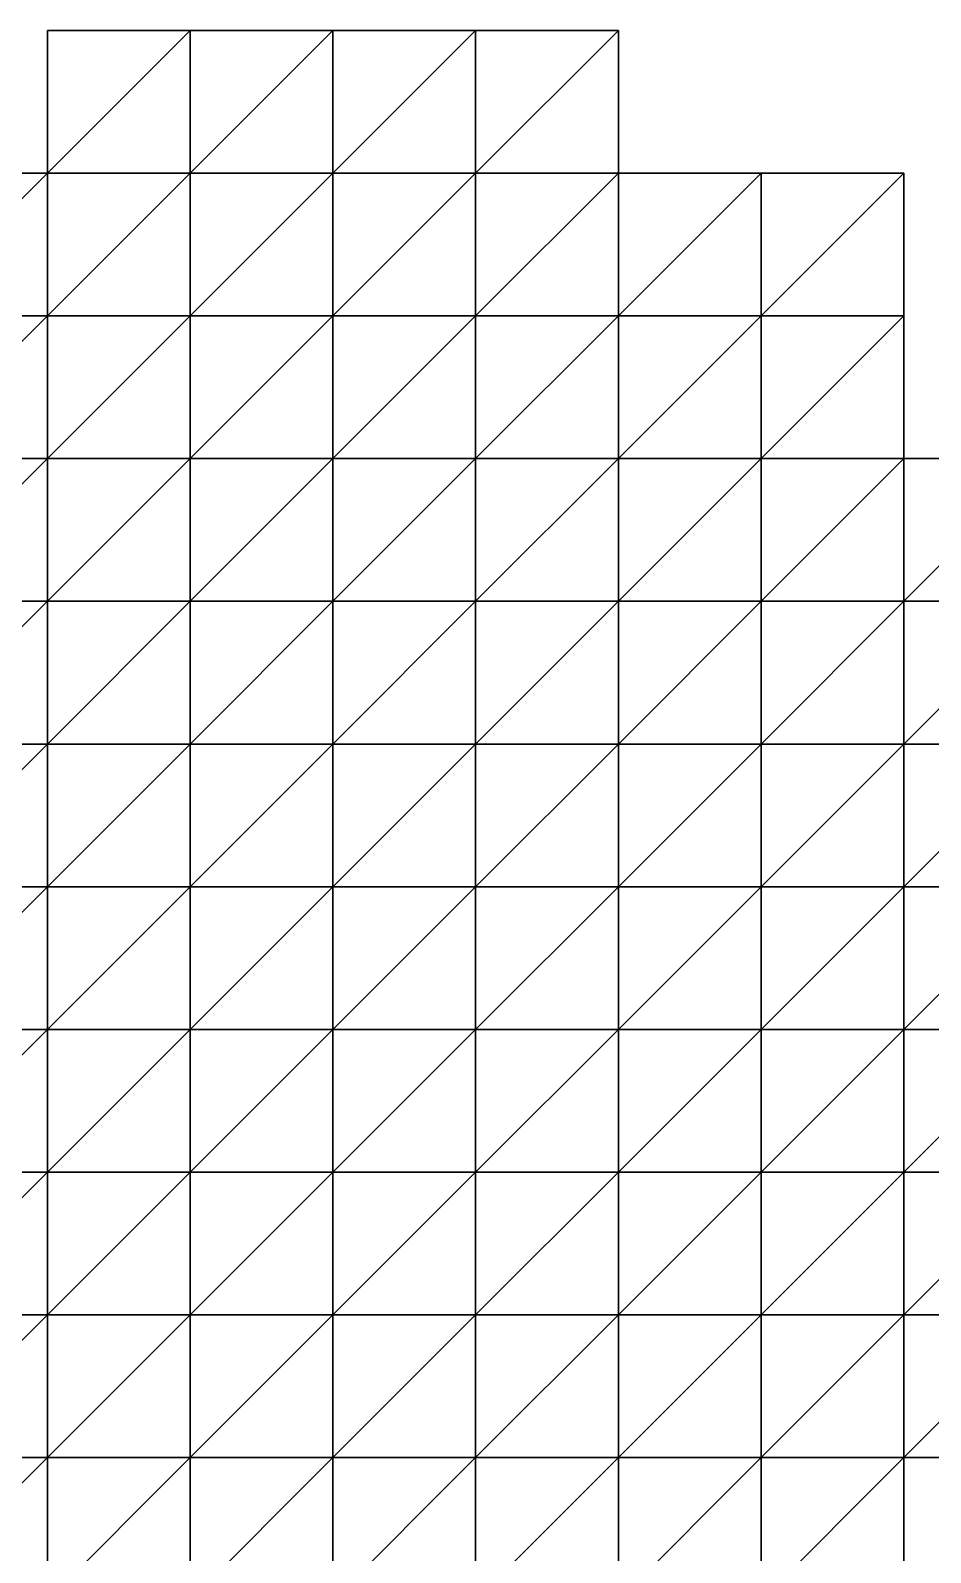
# Model space of a CAD drawing. Extents: x 292020 to 295740, y 4557680 to 4560040.
# Drawn here: x 295197.6 to 295323.8, y 4559666.7 to 4559880 of the extents above; entities that cross this region are included whole.
import ezdxf

# ---------------------------------------------------------------- set-up
doc = ezdxf.new("R2010")
doc.units = 0
doc.layers.add('RUN201_4_-_RUN201_NODOMAIN5_20X', color=7, linetype='CONTINUOUS')

msp = doc.modelspace()

# ---------------------------------------------------------------- linework, layer by layer
at = {"layer": 'RUN201_4_-_RUN201_NODOMAIN5_20X'}
for points in [[(295200, 4559880, 1860), (295200, 4559860, 1860), (295220, 4559880, 1860)], [(295220, 4559880, 1860), (295200, 4559860, 1860), (295220, 4559860, 1860)], [(295220, 4559880, 1880), (295200, 4559860, 1880), (295200, 4559880, 1880)], [(295220, 4559860, 1880), (295200, 4559860, 1880), (295220, 4559880, 1880)], [(295220, 4559880, 1860), (295200, 4559880, 1880), (295200, 4559880, 1860)], [(295220, 4559880, 1880), (295200, 4559880, 1880), (295220, 4559880, 1860)], [(295200, 4559880, 1860), (295200, 4559860, 1880), (295200, 4559860, 1860)], [(295200, 4559880, 1880), (295200, 4559860, 1880), (295200, 4559880, 1860)], [(295220, 4559880, 1860), (295220, 4559860, 1860), (295240, 4559880, 1860)], [(295240, 4559880, 1860), (295220, 4559860, 1860), (295240, 4559860, 1860)], [(295240, 4559880, 1880), (295220, 4559860, 1880), (295220, 4559880, 1880)], [(295240, 4559860, 1880), (295220, 4559860, 1880), (295240, 4559880, 1880)], [(295240, 4559880, 1860), (295220, 4559880, 1880), (295220, 4559880, 1860)], [(295240, 4559880, 1880), (295220, 4559880, 1880), (295240, 4559880, 1860)], [(295240, 4559880, 1860), (295240, 4559860, 1860), (295260, 4559880, 1860)], [(295260, 4559880, 1860), (295240, 4559860, 1860), (295260, 4559860, 1860)], [(295260, 4559880, 1880), (295240, 4559860, 1880), (295240, 4559880, 1880)], [(295260, 4559860, 1880), (295240, 4559860, 1880), (295260, 4559880, 1880)], [(295260, 4559880, 1860), (295240, 4559880, 1880), (295240, 4559880, 1860)], [(295260, 4559880, 1880), (295240, 4559880, 1880), (295260, 4559880, 1860)], [(295260, 4559880, 1860), (295260, 4559860, 1860), (295280, 4559880, 1860)], [(295280, 4559880, 1860), (295260, 4559860, 1860), (295280, 4559860, 1860)], [(295280, 4559880, 1880), (295260, 4559860, 1880), (295260, 4559880, 1880)], [(295280, 4559860, 1880), (295260, 4559860, 1880), (295280, 4559880, 1880)], [(295280, 4559880, 1860), (295260, 4559880, 1880), (295260, 4559880, 1860)], [(295280, 4559880, 1880), (295260, 4559880, 1880), (295280, 4559880, 1860)], [(295280, 4559860, 1860), (295280, 4559860, 1880), (295280, 4559880, 1860)], [(295280, 4559880, 1860), (295280, 4559860, 1880), (295280, 4559880, 1880)], [(295180, 4559860, 1840), (295180, 4559840, 1840), (295200, 4559860, 1840)], [(295200, 4559860, 1840), (295180, 4559840, 1840), (295200, 4559840, 1840)], [(295200, 4559860, 1840), (295180, 4559860, 1860), (295180, 4559860, 1840)], [(295200, 4559860, 1860), (295180, 4559860, 1860), (295200, 4559860, 1840)], [(295200, 4559860, 1880), (295180, 4559840, 1880), (295180, 4559860, 1880)], [(295200, 4559840, 1880), (295180, 4559840, 1880), (295200, 4559860, 1880)], [(295200, 4559860, 1860), (295180, 4559860, 1880), (295180, 4559860, 1860)], [(295200, 4559860, 1880), (295180, 4559860, 1880), (295200, 4559860, 1860)], [(295200, 4559860, 1840), (295200, 4559840, 1840), (295220, 4559860, 1840)], [(295220, 4559860, 1840), (295200, 4559840, 1840), (295220, 4559840, 1840)], [(295220, 4559860, 1840), (295200, 4559860, 1860), (295200, 4559860, 1840)], [(295220, 4559860, 1860), (295200, 4559860, 1860), (295220, 4559860, 1840)], [(295220, 4559860, 1880), (295200, 4559840, 1880), (295200, 4559860, 1880)], [(295220, 4559840, 1880), (295200, 4559840, 1880), (295220, 4559860, 1880)], [(295220, 4559860, 1840), (295220, 4559840, 1840), (295240, 4559860, 1840)], [(295240, 4559860, 1840), (295220, 4559840, 1840), (295240, 4559840, 1840)], [(295240, 4559860, 1840), (295220, 4559860, 1860), (295220, 4559860, 1840)], [(295240, 4559860, 1860), (295220, 4559860, 1860), (295240, 4559860, 1840)], [(295240, 4559860, 1880), (295220, 4559840, 1880), (295220, 4559860, 1880)], [(295240, 4559840, 1880), (295220, 4559840, 1880), (295240, 4559860, 1880)], [(295240, 4559860, 1840), (295240, 4559840, 1840), (295260, 4559860, 1840)], [(295260, 4559860, 1840), (295240, 4559840, 1840), (295260, 4559840, 1840)], [(295260, 4559860, 1840), (295240, 4559860, 1860), (295240, 4559860, 1840)], [(295260, 4559860, 1860), (295240, 4559860, 1860), (295260, 4559860, 1840)], [(295260, 4559860, 1880), (295240, 4559840, 1880), (295240, 4559860, 1880)], [(295260, 4559840, 1880), (295240, 4559840, 1880), (295260, 4559860, 1880)], [(295260, 4559860, 1840), (295260, 4559840, 1840), (295280, 4559860, 1840)], [(295280, 4559860, 1840), (295260, 4559840, 1840), (295280, 4559840, 1840)], [(295280, 4559860, 1840), (295260, 4559860, 1860), (295260, 4559860, 1840)], [(295280, 4559860, 1860), (295260, 4559860, 1860), (295280, 4559860, 1840)], [(295280, 4559860, 1880), (295260, 4559840, 1880), (295260, 4559860, 1880)], [(295280, 4559840, 1880), (295260, 4559840, 1880), (295280, 4559860, 1880)], [(295280, 4559840, 1840), (295280, 4559840, 1860), (295280, 4559860, 1840)], [(295280, 4559860, 1840), (295280, 4559840, 1860), (295280, 4559860, 1860)], [(295280, 4559860, 1860), (295280, 4559840, 1860), (295300, 4559860, 1860)], [(295300, 4559860, 1860), (295280, 4559840, 1860), (295300, 4559840, 1860)], [(295300, 4559860, 1880), (295280, 4559840, 1880), (295280, 4559860, 1880)], [(295300, 4559840, 1880), (295280, 4559840, 1880), (295300, 4559860, 1880)], [(295300, 4559860, 1860), (295280, 4559860, 1880), (295280, 4559860, 1860)], [(295300, 4559860, 1880), (295280, 4559860, 1880), (295300, 4559860, 1860)], [(295300, 4559860, 1860), (295300, 4559840, 1860), (295320, 4559860, 1860)], [(295320, 4559860, 1860), (295300, 4559840, 1860), (295320, 4559840, 1860)], [(295320, 4559860, 1880), (295300, 4559840, 1880), (295300, 4559860, 1880)], [(295320, 4559840, 1880), (295300, 4559840, 1880), (295320, 4559860, 1880)], [(295320, 4559860, 1860), (295300, 4559860, 1880), (295300, 4559860, 1860)], [(295320, 4559860, 1880), (295300, 4559860, 1880), (295320, 4559860, 1860)], [(295320, 4559840, 1860), (295320, 4559840, 1880), (295320, 4559860, 1860)], [(295320, 4559860, 1860), (295320, 4559840, 1880), (295320, 4559860, 1880)], [(295180, 4559840, 1820), (295180, 4559820, 1820), (295200, 4559840, 1820)], [(295200, 4559840, 1820), (295180, 4559820, 1820), (295200, 4559820, 1820)], [(295200, 4559840, 1820), (295180, 4559840, 1840), (295180, 4559840, 1820)], [(295200, 4559840, 1840), (295180, 4559840, 1840), (295200, 4559840, 1820)], [(295200, 4559840, 1880), (295180, 4559820, 1880), (295180, 4559840, 1880)], [(295200, 4559820, 1880), (295180, 4559820, 1880), (295200, 4559840, 1880)], [(295200, 4559840, 1820), (295200, 4559820, 1820), (295220, 4559840, 1820)], [(295220, 4559840, 1820), (295200, 4559820, 1820), (295220, 4559820, 1820)], [(295220, 4559840, 1820), (295200, 4559840, 1840), (295200, 4559840, 1820)], [(295220, 4559840, 1840), (295200, 4559840, 1840), (295220, 4559840, 1820)], [(295220, 4559840, 1880), (295200, 4559820, 1880), (295200, 4559840, 1880)], [(295220, 4559820, 1880), (295200, 4559820, 1880), (295220, 4559840, 1880)], [(295220, 4559840, 1820), (295220, 4559820, 1820), (295240, 4559840, 1820)], [(295240, 4559840, 1820), (295220, 4559820, 1820), (295240, 4559820, 1820)], [(295240, 4559840, 1820), (295220, 4559840, 1840), (295220, 4559840, 1820)], [(295240, 4559840, 1840), (295220, 4559840, 1840), (295240, 4559840, 1820)], [(295240, 4559840, 1880), (295220, 4559820, 1880), (295220, 4559840, 1880)], [(295240, 4559820, 1880), (295220, 4559820, 1880), (295240, 4559840, 1880)], [(295240, 4559840, 1820), (295240, 4559820, 1820), (295260, 4559840, 1820)], [(295260, 4559840, 1820), (295240, 4559820, 1820), (295260, 4559820, 1820)], [(295260, 4559840, 1820), (295240, 4559840, 1840), (295240, 4559840, 1820)], [(295260, 4559840, 1840), (295240, 4559840, 1840), (295260, 4559840, 1820)], [(295260, 4559840, 1880), (295240, 4559820, 1880), (295240, 4559840, 1880)], [(295260, 4559820, 1880), (295240, 4559820, 1880), (295260, 4559840, 1880)], [(295260, 4559840, 1820), (295260, 4559820, 1820), (295280, 4559840, 1820)], [(295280, 4559840, 1820), (295260, 4559820, 1820), (295280, 4559820, 1820)], [(295280, 4559840, 1820), (295260, 4559840, 1840), (295260, 4559840, 1820)], [(295280, 4559840, 1840), (295260, 4559840, 1840), (295280, 4559840, 1820)], [(295280, 4559840, 1880), (295260, 4559820, 1880), (295260, 4559840, 1880)], [(295280, 4559820, 1880), (295260, 4559820, 1880), (295280, 4559840, 1880)], [(295280, 4559820, 1820), (295280, 4559820, 1840), (295280, 4559840, 1820)], [(295280, 4559840, 1820), (295280, 4559820, 1840), (295280, 4559840, 1840)], [(295280, 4559840, 1840), (295280, 4559820, 1840), (295300, 4559840, 1840)], [(295300, 4559840, 1840), (295280, 4559820, 1840), (295300, 4559820, 1840)], [(295300, 4559840, 1840), (295280, 4559840, 1860), (295280, 4559840, 1840)], [(295300, 4559840, 1860), (295280, 4559840, 1860), (295300, 4559840, 1840)], [(295300, 4559840, 1880), (295280, 4559820, 1880), (295280, 4559840, 1880)], [(295300, 4559820, 1880), (295280, 4559820, 1880), (295300, 4559840, 1880)], [(295300, 4559820, 1840), (295300, 4559820, 1860), (295300, 4559840, 1840)], [(295300, 4559840, 1840), (295300, 4559820, 1860), (295300, 4559840, 1860)], [(295300, 4559840, 1860), (295300, 4559820, 1860), (295320, 4559840, 1860)], [(295320, 4559840, 1860), (295300, 4559820, 1860), (295320, 4559820, 1860)], [(295320, 4559840, 1880), (295300, 4559820, 1880), (295300, 4559840, 1880)], [(295320, 4559820, 1880), (295300, 4559820, 1880), (295320, 4559840, 1880)], [(295320, 4559820, 1860), (295320, 4559820, 1880), (295320, 4559840, 1860)], [(295320, 4559840, 1860), (295320, 4559820, 1880), (295320, 4559840, 1880)], [(295180, 4559820, 1800), (295180, 4559800, 1800), (295200, 4559820, 1800)], [(295200, 4559820, 1800), (295180, 4559800, 1800), (295200, 4559800, 1800)], [(295200, 4559820, 1800), (295180, 4559820, 1820), (295180, 4559820, 1800)], [(295200, 4559820, 1820), (295180, 4559820, 1820), (295200, 4559820, 1800)], [(295200, 4559820, 1880), (295180, 4559800, 1880), (295180, 4559820, 1880)], [(295200, 4559800, 1880), (295180, 4559800, 1880), (295200, 4559820, 1880)], [(295200, 4559820, 1800), (295200, 4559800, 1800), (295220, 4559820, 1800)], [(295220, 4559820, 1800), (295200, 4559800, 1800), (295220, 4559800, 1800)], [(295220, 4559820, 1800), (295200, 4559820, 1820), (295200, 4559820, 1800)], [(295220, 4559820, 1820), (295200, 4559820, 1820), (295220, 4559820, 1800)], [(295220, 4559820, 1880), (295200, 4559800, 1880), (295200, 4559820, 1880)], [(295220, 4559800, 1880), (295200, 4559800, 1880), (295220, 4559820, 1880)], [(295220, 4559820, 1800), (295220, 4559800, 1800), (295240, 4559820, 1800)], [(295240, 4559820, 1800), (295220, 4559800, 1800), (295240, 4559800, 1800)], [(295240, 4559820, 1800), (295220, 4559820, 1820), (295220, 4559820, 1800)], [(295240, 4559820, 1820), (295220, 4559820, 1820), (295240, 4559820, 1800)], [(295240, 4559820, 1880), (295220, 4559800, 1880), (295220, 4559820, 1880)], [(295240, 4559800, 1880), (295220, 4559800, 1880), (295240, 4559820, 1880)], [(295240, 4559820, 1800), (295240, 4559800, 1800), (295260, 4559820, 1800)], [(295260, 4559820, 1800), (295240, 4559800, 1800), (295260, 4559800, 1800)], [(295260, 4559820, 1800), (295240, 4559820, 1820), (295240, 4559820, 1800)], [(295260, 4559820, 1820), (295240, 4559820, 1820), (295260, 4559820, 1800)], [(295260, 4559820, 1880), (295240, 4559800, 1880), (295240, 4559820, 1880)], [(295260, 4559800, 1880), (295240, 4559800, 1880), (295260, 4559820, 1880)], [(295260, 4559820, 1800), (295260, 4559800, 1800), (295280, 4559820, 1800)], [(295280, 4559820, 1800), (295260, 4559800, 1800), (295280, 4559800, 1800)], [(295280, 4559820, 1800), (295260, 4559820, 1820), (295260, 4559820, 1800)], [(295280, 4559820, 1820), (295260, 4559820, 1820), (295280, 4559820, 1800)], [(295280, 4559820, 1880), (295260, 4559800, 1880), (295260, 4559820, 1880)], [(295280, 4559800, 1880), (295260, 4559800, 1880), (295280, 4559820, 1880)], [(295280, 4559800, 1800), (295280, 4559800, 1820), (295280, 4559820, 1800)], [(295280, 4559820, 1800), (295280, 4559800, 1820), (295280, 4559820, 1820)], [(295280, 4559820, 1820), (295280, 4559800, 1820), (295300, 4559820, 1820)], [(295300, 4559820, 1820), (295280, 4559800, 1820), (295300, 4559800, 1820)], [(295300, 4559820, 1820), (295280, 4559820, 1840), (295280, 4559820, 1820)], [(295300, 4559820, 1840), (295280, 4559820, 1840), (295300, 4559820, 1820)], [(295300, 4559820, 1880), (295280, 4559800, 1880), (295280, 4559820, 1880)], [(295300, 4559800, 1880), (295280, 4559800, 1880), (295300, 4559820, 1880)], [(295300, 4559800, 1820), (295300, 4559800, 1840), (295300, 4559820, 1820)], [(295300, 4559820, 1820), (295300, 4559800, 1840), (295300, 4559820, 1840)], [(295300, 4559820, 1840), (295300, 4559800, 1840), (295320, 4559820, 1840)], [(295320, 4559820, 1840), (295300, 4559800, 1840), (295320, 4559800, 1840)], [(295320, 4559820, 1840), (295300, 4559820, 1860), (295300, 4559820, 1840)], [(295320, 4559820, 1860), (295300, 4559820, 1860), (295320, 4559820, 1840)], [(295320, 4559820, 1880), (295300, 4559800, 1880), (295300, 4559820, 1880)], [(295320, 4559800, 1880), (295300, 4559800, 1880), (295320, 4559820, 1880)], [(295320, 4559800, 1840), (295320, 4559800, 1860), (295320, 4559820, 1840)], [(295320, 4559820, 1840), (295320, 4559800, 1860), (295320, 4559820, 1860)], [(295320, 4559820, 1860), (295320, 4559800, 1860), (295340, 4559820, 1860)], [(295340, 4559820, 1860), (295320, 4559800, 1860), (295340, 4559800, 1860)], [(295340, 4559820, 1880), (295320, 4559800, 1880), (295320, 4559820, 1880)], [(295340, 4559800, 1880), (295320, 4559800, 1880), (295340, 4559820, 1880)], [(295340, 4559820, 1860), (295320, 4559820, 1880), (295320, 4559820, 1860)], [(295340, 4559820, 1880), (295320, 4559820, 1880), (295340, 4559820, 1860)], [(295180, 4559800, 1780), (295180, 4559780, 1780), (295200, 4559800, 1780)], [(295200, 4559800, 1780), (295180, 4559780, 1780), (295200, 4559780, 1780)], [(295200, 4559800, 1780), (295180, 4559800, 1800), (295180, 4559800, 1780)], [(295200, 4559800, 1800), (295180, 4559800, 1800), (295200, 4559800, 1780)], [(295200, 4559800, 1880), (295180, 4559780, 1880), (295180, 4559800, 1880)], [(295200, 4559780, 1880), (295180, 4559780, 1880), (295200, 4559800, 1880)], [(295200, 4559800, 1780), (295200, 4559780, 1780), (295220, 4559800, 1780)], [(295220, 4559800, 1780), (295200, 4559780, 1780), (295220, 4559780, 1780)], [(295220, 4559800, 1780), (295200, 4559800, 1800), (295200, 4559800, 1780)], [(295220, 4559800, 1800), (295200, 4559800, 1800), (295220, 4559800, 1780)], [(295220, 4559800, 1880), (295200, 4559780, 1880), (295200, 4559800, 1880)], [(295220, 4559780, 1880), (295200, 4559780, 1880), (295220, 4559800, 1880)], [(295220, 4559800, 1780), (295220, 4559780, 1780), (295240, 4559800, 1780)], [(295240, 4559800, 1780), (295220, 4559780, 1780), (295240, 4559780, 1780)], [(295240, 4559800, 1780), (295220, 4559800, 1800), (295220, 4559800, 1780)], [(295240, 4559800, 1800), (295220, 4559800, 1800), (295240, 4559800, 1780)], [(295240, 4559800, 1880), (295220, 4559780, 1880), (295220, 4559800, 1880)], [(295240, 4559780, 1880), (295220, 4559780, 1880), (295240, 4559800, 1880)], [(295240, 4559800, 1780), (295240, 4559780, 1780), (295260, 4559800, 1780)], [(295260, 4559800, 1780), (295240, 4559780, 1780), (295260, 4559780, 1780)], [(295260, 4559800, 1780), (295240, 4559800, 1800), (295240, 4559800, 1780)], [(295260, 4559800, 1800), (295240, 4559800, 1800), (295260, 4559800, 1780)], [(295260, 4559800, 1880), (295240, 4559780, 1880), (295240, 4559800, 1880)], [(295260, 4559780, 1880), (295240, 4559780, 1880), (295260, 4559800, 1880)], [(295260, 4559780, 1780), (295260, 4559780, 1800), (295260, 4559800, 1780)], [(295260, 4559800, 1780), (295260, 4559780, 1800), (295260, 4559800, 1800)], [(295260, 4559800, 1800), (295260, 4559780, 1800), (295280, 4559800, 1800)], [(295280, 4559800, 1800), (295260, 4559780, 1800), (295280, 4559780, 1800)], [(295280, 4559800, 1880), (295260, 4559780, 1880), (295260, 4559800, 1880)], [(295280, 4559780, 1880), (295260, 4559780, 1880), (295280, 4559800, 1880)], [(295280, 4559780, 1800), (295280, 4559780, 1820), (295280, 4559800, 1800)], [(295280, 4559800, 1800), (295280, 4559780, 1820), (295280, 4559800, 1820)], [(295280, 4559800, 1820), (295280, 4559780, 1820), (295300, 4559800, 1820)], [(295300, 4559800, 1820), (295280, 4559780, 1820), (295300, 4559780, 1820)], [(295300, 4559800, 1880), (295280, 4559780, 1880), (295280, 4559800, 1880)], [(295300, 4559780, 1880), (295280, 4559780, 1880), (295300, 4559800, 1880)], [(295300, 4559780, 1820), (295300, 4559780, 1840), (295300, 4559800, 1820)], [(295300, 4559800, 1820), (295300, 4559780, 1840), (295300, 4559800, 1840)], [(295300, 4559800, 1840), (295300, 4559780, 1840), (295320, 4559800, 1840)], [(295320, 4559800, 1840), (295300, 4559780, 1840), (295320, 4559780, 1840)], [(295320, 4559800, 1880), (295300, 4559780, 1880), (295300, 4559800, 1880)], [(295320, 4559780, 1880), (295300, 4559780, 1880), (295320, 4559800, 1880)], [(295320, 4559780, 1840), (295320, 4559780, 1860), (295320, 4559800, 1840)], [(295320, 4559800, 1840), (295320, 4559780, 1860), (295320, 4559800, 1860)], [(295320, 4559800, 1860), (295320, 4559780, 1860), (295340, 4559800, 1860)], [(295340, 4559800, 1860), (295320, 4559780, 1860), (295340, 4559780, 1860)], [(295340, 4559800, 1880), (295320, 4559780, 1880), (295320, 4559800, 1880)], [(295340, 4559780, 1880), (295320, 4559780, 1880), (295340, 4559800, 1880)], [(295180, 4559780, 1780), (295180, 4559760, 1780), (295200, 4559780, 1780)], [(295200, 4559780, 1780), (295180, 4559760, 1780), (295200, 4559760, 1780)], [(295200, 4559780, 1900), (295180, 4559760, 1900), (295180, 4559780, 1900)], [(295200, 4559760, 1900), (295180, 4559760, 1900), (295200, 4559780, 1900)], [(295200, 4559780, 1880), (295180, 4559780, 1900), (295180, 4559780, 1880)], [(295200, 4559780, 1900), (295180, 4559780, 1900), (295200, 4559780, 1880)], [(295200, 4559780, 1780), (295200, 4559760, 1780), (295220, 4559780, 1780)], [(295220, 4559780, 1780), (295200, 4559760, 1780), (295220, 4559760, 1780)], [(295220, 4559780, 1900), (295200, 4559760, 1900), (295200, 4559780, 1900)], [(295220, 4559760, 1900), (295200, 4559760, 1900), (295220, 4559780, 1900)], [(295220, 4559780, 1880), (295200, 4559780, 1900), (295200, 4559780, 1880)], [(295220, 4559780, 1900), (295200, 4559780, 1900), (295220, 4559780, 1880)], [(295220, 4559780, 1780), (295220, 4559760, 1780), (295240, 4559780, 1780)], [(295240, 4559780, 1780), (295220, 4559760, 1780), (295240, 4559760, 1780)], [(295240, 4559780, 1900), (295220, 4559760, 1900), (295220, 4559780, 1900)], [(295240, 4559760, 1900), (295220, 4559760, 1900), (295240, 4559780, 1900)], [(295240, 4559780, 1880), (295220, 4559780, 1900), (295220, 4559780, 1880)], [(295240, 4559780, 1900), (295220, 4559780, 1900), (295240, 4559780, 1880)], [(295240, 4559780, 1780), (295240, 4559760, 1780), (295260, 4559780, 1780)], [(295260, 4559780, 1780), (295240, 4559760, 1780), (295260, 4559760, 1780)], [(295260, 4559780, 1900), (295240, 4559760, 1900), (295240, 4559780, 1900)], [(295260, 4559760, 1900), (295240, 4559760, 1900), (295260, 4559780, 1900)], [(295260, 4559780, 1880), (295240, 4559780, 1900), (295240, 4559780, 1880)], [(295260, 4559780, 1900), (295240, 4559780, 1900), (295260, 4559780, 1880)], [(295260, 4559780, 1780), (295260, 4559760, 1780), (295280, 4559780, 1780)], [(295280, 4559780, 1780), (295260, 4559760, 1780), (295280, 4559760, 1780)], [(295280, 4559780, 1780), (295260, 4559780, 1800), (295260, 4559780, 1780)], [(295280, 4559780, 1800), (295260, 4559780, 1800), (295280, 4559780, 1780)], [(295280, 4559780, 1900), (295260, 4559760, 1900), (295260, 4559780, 1900)], [(295280, 4559760, 1900), (295260, 4559760, 1900), (295280, 4559780, 1900)], [(295280, 4559780, 1880), (295260, 4559780, 1900), (295260, 4559780, 1880)], [(295280, 4559780, 1900), (295260, 4559780, 1900), (295280, 4559780, 1880)], [(295280, 4559760, 1780), (295280, 4559760, 1800), (295280, 4559780, 1780)], [(295280, 4559780, 1780), (295280, 4559760, 1800), (295280, 4559780, 1800)], [(295280, 4559780, 1800), (295280, 4559760, 1800), (295300, 4559780, 1800)], [(295300, 4559780, 1800), (295280, 4559760, 1800), (295300, 4559760, 1800)], [(295300, 4559780, 1800), (295280, 4559780, 1820), (295280, 4559780, 1800)], [(295300, 4559780, 1820), (295280, 4559780, 1820), (295300, 4559780, 1800)], [(295300, 4559780, 1900), (295280, 4559760, 1900), (295280, 4559780, 1900)], [(295300, 4559760, 1900), (295280, 4559760, 1900), (295300, 4559780, 1900)], [(295300, 4559780, 1880), (295280, 4559780, 1900), (295280, 4559780, 1880)], [(295300, 4559780, 1900), (295280, 4559780, 1900), (295300, 4559780, 1880)], [(295300, 4559760, 1800), (295300, 4559760, 1820), (295300, 4559780, 1800)], [(295300, 4559780, 1800), (295300, 4559760, 1820), (295300, 4559780, 1820)], [(295300, 4559780, 1820), (295300, 4559760, 1820), (295320, 4559780, 1820)], [(295320, 4559780, 1820), (295300, 4559760, 1820), (295320, 4559760, 1820)], [(295320, 4559780, 1820), (295300, 4559780, 1840), (295300, 4559780, 1820)], [(295320, 4559780, 1840), (295300, 4559780, 1840), (295320, 4559780, 1820)], [(295320, 4559780, 1900), (295300, 4559760, 1900), (295300, 4559780, 1900)], [(295320, 4559760, 1900), (295300, 4559760, 1900), (295320, 4559780, 1900)], [(295320, 4559780, 1880), (295300, 4559780, 1900), (295300, 4559780, 1880)], [(295320, 4559780, 1900), (295300, 4559780, 1900), (295320, 4559780, 1880)], [(295320, 4559760, 1820), (295320, 4559760, 1840), (295320, 4559780, 1820)], [(295320, 4559780, 1820), (295320, 4559760, 1840), (295320, 4559780, 1840)], [(295320, 4559780, 1840), (295320, 4559760, 1840), (295340, 4559780, 1840)], [(295340, 4559780, 1840), (295320, 4559760, 1840), (295340, 4559760, 1840)], [(295340, 4559780, 1840), (295320, 4559780, 1860), (295320, 4559780, 1840)], [(295340, 4559780, 1860), (295320, 4559780, 1860), (295340, 4559780, 1840)], [(295340, 4559780, 1900), (295320, 4559760, 1900), (295320, 4559780, 1900)], [(295340, 4559760, 1900), (295320, 4559760, 1900), (295340, 4559780, 1900)], [(295340, 4559780, 1880), (295320, 4559780, 1900), (295320, 4559780, 1880)], [(295340, 4559780, 1900), (295320, 4559780, 1900), (295340, 4559780, 1880)], [(295180, 4559760, 1780), (295180, 4559740, 1780), (295200, 4559760, 1780)], [(295200, 4559760, 1780), (295180, 4559740, 1780), (295200, 4559740, 1780)], [(295200, 4559760, 1900), (295180, 4559740, 1900), (295180, 4559760, 1900)], [(295200, 4559740, 1900), (295180, 4559740, 1900), (295200, 4559760, 1900)], [(295200, 4559760, 1780), (295200, 4559740, 1780), (295220, 4559760, 1780)], [(295220, 4559760, 1780), (295200, 4559740, 1780), (295220, 4559740, 1780)], [(295220, 4559760, 1900), (295200, 4559740, 1900), (295200, 4559760, 1900)], [(295220, 4559740, 1900), (295200, 4559740, 1900), (295220, 4559760, 1900)], [(295220, 4559760, 1780), (295220, 4559740, 1780), (295240, 4559760, 1780)], [(295240, 4559760, 1780), (295220, 4559740, 1780), (295240, 4559740, 1780)], [(295240, 4559760, 1900), (295220, 4559740, 1900), (295220, 4559760, 1900)], [(295240, 4559740, 1900), (295220, 4559740, 1900), (295240, 4559760, 1900)], [(295240, 4559760, 1780), (295240, 4559740, 1780), (295260, 4559760, 1780)], [(295260, 4559760, 1780), (295240, 4559740, 1780), (295260, 4559740, 1780)], [(295260, 4559760, 1900), (295240, 4559740, 1900), (295240, 4559760, 1900)], [(295260, 4559740, 1900), (295240, 4559740, 1900), (295260, 4559760, 1900)], [(295260, 4559760, 1780), (295260, 4559740, 1780), (295280, 4559760, 1780)], [(295280, 4559760, 1780), (295260, 4559740, 1780), (295280, 4559740, 1780)], [(295280, 4559760, 1900), (295260, 4559740, 1900), (295260, 4559760, 1900)], [(295280, 4559740, 1900), (295260, 4559740, 1900), (295280, 4559760, 1900)], [(295280, 4559740, 1780), (295280, 4559740, 1800), (295280, 4559760, 1780)], [(295280, 4559760, 1780), (295280, 4559740, 1800), (295280, 4559760, 1800)], [(295280, 4559760, 1800), (295280, 4559740, 1800), (295300, 4559760, 1800)], [(295300, 4559760, 1800), (295280, 4559740, 1800), (295300, 4559740, 1800)], [(295300, 4559760, 1900), (295280, 4559740, 1900), (295280, 4559760, 1900)], [(295300, 4559740, 1900), (295280, 4559740, 1900), (295300, 4559760, 1900)], [(295300, 4559760, 1800), (295300, 4559740, 1800), (295320, 4559760, 1800)], [(295320, 4559760, 1800), (295300, 4559740, 1800), (295320, 4559740, 1800)], [(295320, 4559760, 1800), (295300, 4559760, 1820), (295300, 4559760, 1800)], [(295320, 4559760, 1820), (295300, 4559760, 1820), (295320, 4559760, 1800)], [(295320, 4559760, 1900), (295300, 4559740, 1900), (295300, 4559760, 1900)], [(295320, 4559740, 1900), (295300, 4559740, 1900), (295320, 4559760, 1900)], [(295320, 4559740, 1800), (295320, 4559740, 1820), (295320, 4559760, 1800)], [(295320, 4559760, 1800), (295320, 4559740, 1820), (295320, 4559760, 1820)], [(295320, 4559760, 1820), (295320, 4559740, 1820), (295340, 4559760, 1820)], [(295340, 4559760, 1820), (295320, 4559740, 1820), (295340, 4559740, 1820)], [(295340, 4559760, 1820), (295320, 4559760, 1840), (295320, 4559760, 1820)], [(295340, 4559760, 1840), (295320, 4559760, 1840), (295340, 4559760, 1820)], [(295340, 4559760, 1900), (295320, 4559740, 1900), (295320, 4559760, 1900)], [(295340, 4559740, 1900), (295320, 4559740, 1900), (295340, 4559760, 1900)], [(295180, 4559740, 1780), (295180, 4559720, 1780), (295200, 4559740, 1780)], [(295200, 4559740, 1780), (295180, 4559720, 1780), (295200, 4559720, 1780)], [(295200, 4559740, 1900), (295180, 4559720, 1900), (295180, 4559740, 1900)], [(295200, 4559720, 1900), (295180, 4559720, 1900), (295200, 4559740, 1900)], [(295200, 4559740, 1780), (295200, 4559720, 1780), (295220, 4559740, 1780)], [(295220, 4559740, 1780), (295200, 4559720, 1780), (295220, 4559720, 1780)], [(295220, 4559740, 1900), (295200, 4559720, 1900), (295200, 4559740, 1900)], [(295220, 4559720, 1900), (295200, 4559720, 1900), (295220, 4559740, 1900)], [(295220, 4559740, 1780), (295220, 4559720, 1780), (295240, 4559740, 1780)], [(295240, 4559740, 1780), (295220, 4559720, 1780), (295240, 4559720, 1780)], [(295240, 4559740, 1900), (295220, 4559720, 1900), (295220, 4559740, 1900)], [(295240, 4559720, 1900), (295220, 4559720, 1900), (295240, 4559740, 1900)], [(295240, 4559740, 1780), (295240, 4559720, 1780), (295260, 4559740, 1780)], [(295260, 4559740, 1780), (295240, 4559720, 1780), (295260, 4559720, 1780)], [(295260, 4559740, 1900), (295240, 4559720, 1900), (295240, 4559740, 1900)], [(295260, 4559720, 1900), (295240, 4559720, 1900), (295260, 4559740, 1900)], [(295260, 4559740, 1780), (295260, 4559720, 1780), (295280, 4559740, 1780)], [(295280, 4559740, 1780), (295260, 4559720, 1780), (295280, 4559720, 1780)], [(295280, 4559740, 1900), (295260, 4559720, 1900), (295260, 4559740, 1900)], [(295280, 4559720, 1900), (295260, 4559720, 1900), (295280, 4559740, 1900)], [(295280, 4559740, 1780), (295280, 4559720, 1780), (295300, 4559740, 1780)], [(295300, 4559740, 1780), (295280, 4559720, 1780), (295300, 4559720, 1780)], [(295300, 4559740, 1780), (295280, 4559740, 1800), (295280, 4559740, 1780)], [(295300, 4559740, 1800), (295280, 4559740, 1800), (295300, 4559740, 1780)], [(295300, 4559740, 1900), (295280, 4559720, 1900), (295280, 4559740, 1900)], [(295300, 4559720, 1900), (295280, 4559720, 1900), (295300, 4559740, 1900)], [(295300, 4559720, 1780), (295300, 4559720, 1800), (295300, 4559740, 1780)], [(295300, 4559740, 1780), (295300, 4559720, 1800), (295300, 4559740, 1800)], [(295300, 4559740, 1800), (295300, 4559720, 1800), (295320, 4559740, 1800)], [(295320, 4559740, 1800), (295300, 4559720, 1800), (295320, 4559720, 1800)], [(295320, 4559740, 1900), (295300, 4559720, 1900), (295300, 4559740, 1900)], [(295320, 4559720, 1900), (295300, 4559720, 1900), (295320, 4559740, 1900)], [(295320, 4559740, 1800), (295320, 4559720, 1800), (295340, 4559740, 1800)], [(295340, 4559740, 1800), (295320, 4559720, 1800), (295340, 4559720, 1800)], [(295340, 4559740, 1800), (295320, 4559740, 1820), (295320, 4559740, 1800)], [(295340, 4559740, 1820), (295320, 4559740, 1820), (295340, 4559740, 1800)], [(295340, 4559740, 1900), (295320, 4559720, 1900), (295320, 4559740, 1900)], [(295340, 4559720, 1900), (295320, 4559720, 1900), (295340, 4559740, 1900)], [(295180, 4559720, 1780), (295180, 4559720, 1800), (295200, 4559720, 1780)], [(295200, 4559720, 1780), (295180, 4559720, 1800), (295200, 4559720, 1800)], [(295180, 4559720, 1800), (295180, 4559700, 1800), (295200, 4559720, 1800)], [(295200, 4559720, 1800), (295180, 4559700, 1800), (295200, 4559700, 1800)], [(295200, 4559720, 1900), (295180, 4559700, 1900), (295180, 4559720, 1900)], [(295200, 4559700, 1900), (295180, 4559700, 1900), (295200, 4559720, 1900)], [(295200, 4559720, 1780), (295200, 4559700, 1780), (295220, 4559720, 1780)], [(295220, 4559720, 1780), (295200, 4559700, 1780), (295220, 4559700, 1780)], [(295200, 4559720, 1780), (295200, 4559700, 1800), (295200, 4559700, 1780)], [(295200, 4559720, 1800), (295200, 4559700, 1800), (295200, 4559720, 1780)], [(295220, 4559720, 1900), (295200, 4559700, 1900), (295200, 4559720, 1900)], [(295220, 4559700, 1900), (295200, 4559700, 1900), (295220, 4559720, 1900)], [(295220, 4559720, 1780), (295220, 4559700, 1780), (295240, 4559720, 1780)], [(295240, 4559720, 1780), (295220, 4559700, 1780), (295240, 4559700, 1780)], [(295240, 4559720, 1900), (295220, 4559700, 1900), (295220, 4559720, 1900)], [(295240, 4559700, 1900), (295220, 4559700, 1900), (295240, 4559720, 1900)], [(295240, 4559720, 1780), (295240, 4559700, 1780), (295260, 4559720, 1780)], [(295260, 4559720, 1780), (295240, 4559700, 1780), (295260, 4559700, 1780)], [(295260, 4559720, 1900), (295240, 4559700, 1900), (295240, 4559720, 1900)], [(295260, 4559700, 1900), (295240, 4559700, 1900), (295260, 4559720, 1900)], [(295260, 4559720, 1780), (295260, 4559700, 1780), (295280, 4559720, 1780)], [(295280, 4559720, 1780), (295260, 4559700, 1780), (295280, 4559700, 1780)], [(295280, 4559720, 1900), (295260, 4559700, 1900), (295260, 4559720, 1900)], [(295280, 4559700, 1900), (295260, 4559700, 1900), (295280, 4559720, 1900)], [(295280, 4559700, 1780), (295280, 4559700, 1800), (295280, 4559720, 1780)], [(295280, 4559720, 1780), (295280, 4559700, 1800), (295280, 4559720, 1800)], [(295280, 4559720, 1780), (295280, 4559720, 1800), (295300, 4559720, 1780)], [(295300, 4559720, 1780), (295280, 4559720, 1800), (295300, 4559720, 1800)], [(295280, 4559720, 1800), (295280, 4559700, 1800), (295300, 4559720, 1800)], [(295300, 4559720, 1800), (295280, 4559700, 1800), (295300, 4559700, 1800)], [(295300, 4559720, 1900), (295280, 4559700, 1900), (295280, 4559720, 1900)], [(295300, 4559700, 1900), (295280, 4559700, 1900), (295300, 4559720, 1900)], [(295300, 4559720, 1800), (295300, 4559700, 1800), (295320, 4559720, 1800)], [(295320, 4559720, 1800), (295300, 4559700, 1800), (295320, 4559700, 1800)], [(295320, 4559720, 1900), (295300, 4559700, 1900), (295300, 4559720, 1900)], [(295320, 4559700, 1900), (295300, 4559700, 1900), (295320, 4559720, 1900)], [(295320, 4559720, 1800), (295320, 4559700, 1800), (295340, 4559720, 1800)], [(295340, 4559720, 1800), (295320, 4559700, 1800), (295340, 4559700, 1800)], [(295340, 4559720, 1900), (295320, 4559700, 1900), (295320, 4559720, 1900)], [(295340, 4559700, 1900), (295320, 4559700, 1900), (295340, 4559720, 1900)], [(295180, 4559700, 1800), (295180, 4559680, 1800), (295200, 4559700, 1800)], [(295200, 4559700, 1800), (295180, 4559680, 1800), (295200, 4559680, 1800)], [(295200, 4559700, 1900), (295180, 4559680, 1900), (295180, 4559700, 1900)], [(295200, 4559680, 1900), (295180, 4559680, 1900), (295200, 4559700, 1900)], [(295200, 4559700, 1780), (295200, 4559700, 1800), (295220, 4559700, 1780)], [(295220, 4559700, 1780), (295200, 4559700, 1800), (295220, 4559700, 1800)], [(295200, 4559700, 1800), (295200, 4559680, 1800), (295220, 4559700, 1800)], [(295220, 4559700, 1800), (295200, 4559680, 1800), (295220, 4559680, 1800)], [(295220, 4559700, 1900), (295200, 4559680, 1900), (295200, 4559700, 1900)], [(295220, 4559680, 1900), (295200, 4559680, 1900), (295220, 4559700, 1900)], [(295220, 4559700, 1780), (295220, 4559700, 1800), (295240, 4559700, 1780)], [(295240, 4559700, 1780), (295220, 4559700, 1800), (295240, 4559700, 1800)], [(295220, 4559700, 1800), (295220, 4559680, 1800), (295240, 4559700, 1800)], [(295240, 4559700, 1800), (295220, 4559680, 1800), (295240, 4559680, 1800)], [(295240, 4559700, 1900), (295220, 4559680, 1900), (295220, 4559700, 1900)], [(295240, 4559680, 1900), (295220, 4559680, 1900), (295240, 4559700, 1900)], [(295240, 4559700, 1780), (295240, 4559700, 1800), (295260, 4559700, 1780)], [(295260, 4559700, 1780), (295240, 4559700, 1800), (295260, 4559700, 1800)], [(295240, 4559700, 1800), (295240, 4559680, 1800), (295260, 4559700, 1800)], [(295260, 4559700, 1800), (295240, 4559680, 1800), (295260, 4559680, 1800)], [(295260, 4559700, 1900), (295240, 4559680, 1900), (295240, 4559700, 1900)], [(295260, 4559680, 1900), (295240, 4559680, 1900), (295260, 4559700, 1900)], [(295260, 4559700, 1780), (295260, 4559700, 1800), (295280, 4559700, 1780)], [(295280, 4559700, 1780), (295260, 4559700, 1800), (295280, 4559700, 1800)], [(295260, 4559700, 1800), (295260, 4559680, 1800), (295280, 4559700, 1800)], [(295280, 4559700, 1800), (295260, 4559680, 1800), (295280, 4559680, 1800)], [(295280, 4559700, 1900), (295260, 4559680, 1900), (295260, 4559700, 1900)], [(295280, 4559680, 1900), (295260, 4559680, 1900), (295280, 4559700, 1900)], [(295280, 4559700, 1800), (295280, 4559680, 1800), (295300, 4559700, 1800)], [(295300, 4559700, 1800), (295280, 4559680, 1800), (295300, 4559680, 1800)], [(295300, 4559700, 1900), (295280, 4559680, 1900), (295280, 4559700, 1900)], [(295300, 4559680, 1900), (295280, 4559680, 1900), (295300, 4559700, 1900)], [(295300, 4559680, 1800), (295300, 4559680, 1820), (295300, 4559700, 1800)], [(295300, 4559700, 1800), (295300, 4559680, 1820), (295300, 4559700, 1820)], [(295300, 4559700, 1800), (295300, 4559700, 1820), (295320, 4559700, 1800)], [(295320, 4559700, 1800), (295300, 4559700, 1820), (295320, 4559700, 1820)], [(295300, 4559700, 1820), (295300, 4559680, 1820), (295320, 4559700, 1820)], [(295320, 4559700, 1820), (295300, 4559680, 1820), (295320, 4559680, 1820)], [(295320, 4559700, 1900), (295300, 4559680, 1900), (295300, 4559700, 1900)], [(295320, 4559680, 1900), (295300, 4559680, 1900), (295320, 4559700, 1900)], [(295320, 4559700, 1800), (295320, 4559700, 1820), (295340, 4559700, 1800)], [(295340, 4559700, 1800), (295320, 4559700, 1820), (295340, 4559700, 1820)], [(295320, 4559700, 1820), (295320, 4559680, 1820), (295340, 4559700, 1820)], [(295340, 4559700, 1820), (295320, 4559680, 1820), (295340, 4559680, 1820)], [(295340, 4559700, 1900), (295320, 4559680, 1900), (295320, 4559700, 1900)], [(295340, 4559680, 1900), (295320, 4559680, 1900), (295340, 4559700, 1900)], [(295180, 4559680, 1800), (295180, 4559680, 1820), (295200, 4559680, 1800)], [(295200, 4559680, 1800), (295180, 4559680, 1820), (295200, 4559680, 1820)], [(295180, 4559680, 1820), (295180, 4559660, 1820), (295200, 4559680, 1820)], [(295200, 4559680, 1820), (295180, 4559660, 1820), (295200, 4559660, 1820)], [(295200, 4559680, 1900), (295180, 4559660, 1900), (295180, 4559680, 1900)], [(295200, 4559660, 1900), (295180, 4559660, 1900), (295200, 4559680, 1900)], [(295200, 4559680, 1800), (295200, 4559680, 1820), (295220, 4559680, 1800)], [(295220, 4559680, 1800), (295200, 4559680, 1820), (295220, 4559680, 1820)], [(295200, 4559680, 1820), (295200, 4559660, 1820), (295220, 4559680, 1820)], [(295220, 4559680, 1820), (295200, 4559660, 1820), (295220, 4559660, 1820)], [(295220, 4559680, 1900), (295200, 4559660, 1900), (295200, 4559680, 1900)], [(295220, 4559660, 1900), (295200, 4559660, 1900), (295220, 4559680, 1900)], [(295220, 4559680, 1800), (295220, 4559680, 1820), (295240, 4559680, 1800)], [(295240, 4559680, 1800), (295220, 4559680, 1820), (295240, 4559680, 1820)], [(295220, 4559680, 1820), (295220, 4559660, 1820), (295240, 4559680, 1820)], [(295240, 4559680, 1820), (295220, 4559660, 1820), (295240, 4559660, 1820)], [(295240, 4559680, 1900), (295220, 4559660, 1900), (295220, 4559680, 1900)], [(295240, 4559660, 1900), (295220, 4559660, 1900), (295240, 4559680, 1900)], [(295240, 4559680, 1800), (295240, 4559680, 1820), (295260, 4559680, 1800)], [(295260, 4559680, 1800), (295240, 4559680, 1820), (295260, 4559680, 1820)], [(295240, 4559680, 1820), (295240, 4559660, 1820), (295260, 4559680, 1820)], [(295260, 4559680, 1820), (295240, 4559660, 1820), (295260, 4559660, 1820)], [(295260, 4559680, 1900), (295240, 4559660, 1900), (295240, 4559680, 1900)], [(295260, 4559660, 1900), (295240, 4559660, 1900), (295260, 4559680, 1900)], [(295260, 4559680, 1800), (295260, 4559680, 1820), (295280, 4559680, 1800)], [(295280, 4559680, 1800), (295260, 4559680, 1820), (295280, 4559680, 1820)], [(295260, 4559680, 1820), (295260, 4559660, 1820), (295280, 4559680, 1820)], [(295280, 4559680, 1820), (295260, 4559660, 1820), (295280, 4559660, 1820)], [(295280, 4559680, 1900), (295260, 4559660, 1900), (295260, 4559680, 1900)], [(295280, 4559660, 1900), (295260, 4559660, 1900), (295280, 4559680, 1900)], [(295280, 4559680, 1800), (295280, 4559680, 1820), (295300, 4559680, 1800)], [(295300, 4559680, 1800), (295280, 4559680, 1820), (295300, 4559680, 1820)], [(295280, 4559680, 1820), (295280, 4559660, 1820), (295300, 4559680, 1820)], [(295300, 4559680, 1820), (295280, 4559660, 1820), (295300, 4559660, 1820)], [(295300, 4559680, 1900), (295280, 4559660, 1900), (295280, 4559680, 1900)], [(295300, 4559660, 1900), (295280, 4559660, 1900), (295300, 4559680, 1900)], [(295300, 4559680, 1820), (295300, 4559660, 1820), (295320, 4559680, 1820)], [(295320, 4559680, 1820), (295300, 4559660, 1820), (295320, 4559660, 1820)], [(295320, 4559680, 1900), (295300, 4559660, 1900), (295300, 4559680, 1900)], [(295320, 4559660, 1900), (295300, 4559660, 1900), (295320, 4559680, 1900)], [(295320, 4559680, 1820), (295320, 4559660, 1820), (295340, 4559680, 1820)], [(295340, 4559680, 1820), (295320, 4559660, 1820), (295340, 4559660, 1820)], [(295340, 4559680, 1900), (295320, 4559660, 1900), (295320, 4559680, 1900)], [(295340, 4559660, 1900), (295320, 4559660, 1900), (295340, 4559680, 1900)]]:
    msp.add_3dface(points, dxfattribs=at)

doc.saveas('drawing.dxf')
